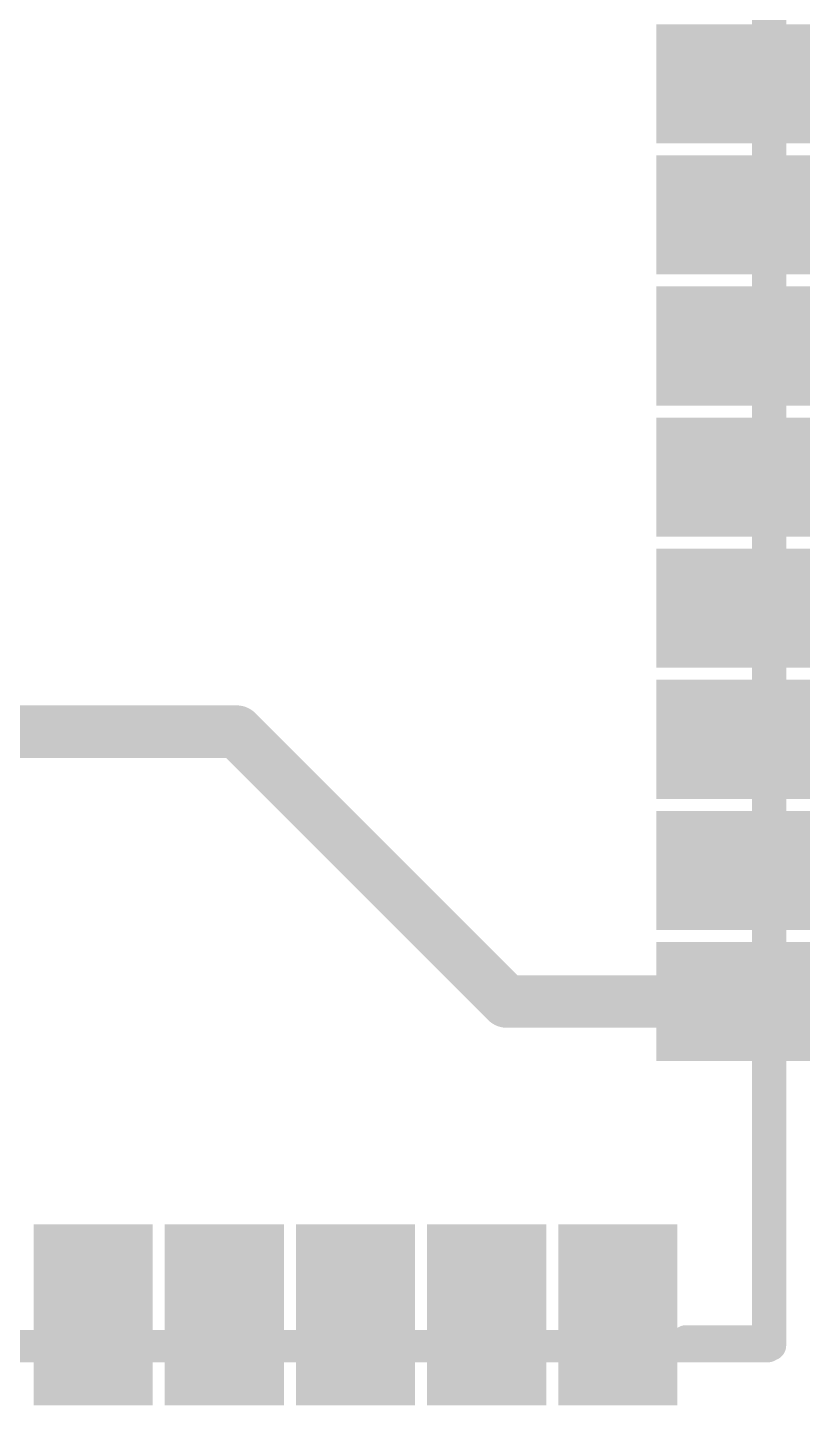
# Model space of a CAD drawing. Header units: inches. Extents: x -21 to 344, y -3 to 240.
# Drawn here: x 20.68 to 28.18, y 11.77 to 25.12 of the extents above; entities that cross this region are included whole.
import ezdxf

# ---------------------------------------------------------------- set-up
doc = ezdxf.new("R2010")
doc.units = ezdxf.units.IN
for name, color, linetype in [('Bottom 3D Body', 216, 'Continuous'), ('Top Component Center', 76, 'Continuous'), ('Top Designator', 56, 'Continuous'), ('Top Layer', 1, 'Continuous'), ('Top Overlay', 2, 'Continuous'), ('Top Paste', 8, 'Continuous'), ('Top Solder', 216, 'Continuous')]:
    doc.layers.add(name, color=color, linetype=linetype)

# ---------------------------------------------------------------- blocks, each defined once
blk = doc.blocks.new('ESP32_WROOM_32E_N4_10')
at = {"layer": 'Top Layer'}
for points in [[(-8, -4.16), (-8, -3.26), (-6.5, -3.26), (-6.5, -4.16)], [(-8, -5.43), (-8, -4.53), (-6.5, -4.53), (-6.5, -5.43)], [(-8, -6.7), (-8, -5.8), (-6.5, -5.8), (-6.5, -6.7)], [(-8, -7.97), (-8, -7.07), (-6.5, -7.07), (-6.5, -7.97)], [(-8, -9.24), (-8, -8.34), (-6.5, -8.34), (-6.5, -9.24)], [(-4.665, -9.29), (-3.765, -9.29), (-3.765, -10.79), (-4.665, -10.79)], [(-3.395, -9.29), (-2.495, -9.29), (-2.495, -10.79), (-3.395, -10.79)], [(-2.125, -9.29), (-1.225, -9.29), (-1.225, -10.79), (-2.125, -10.79)], [(-0.855, -9.29), (0.045, -9.29), (0.045, -10.79), (-0.855, -10.79)], [(0.415, -9.29), (1.315, -9.29), (1.315, -10.79), (0.415, -10.79)], [(1.685, -9.29), (2.585, -9.29), (2.585, -10.79), (1.685, -10.79)], [(2.955, -9.29), (3.855, -9.29), (3.855, -10.79), (2.955, -10.79)], [(4.225, -9.29), (5.125, -9.29), (5.125, -10.79), (4.225, -10.79)]]:
    blk.add_hatch(color=1, dxfattribs=at).paths.add_polyline_path(points)
at = {"layer": 'Top Paste'}
for points in [[(-8.127, -4.287), (-8.127, -3.133), (-6.373, -3.133), (-6.373, -4.287)], [(-8.127, -5.557), (-8.127, -4.403), (-6.373, -4.403), (-6.373, -5.557)], [(-8.127, -6.827), (-8.127, -5.673), (-6.373, -5.673), (-6.373, -6.827)], [(-8.127, -8.097), (-8.127, -6.943), (-6.373, -6.943), (-6.373, -8.097)], [(-8.127, -9.367), (-8.127, -8.213), (-6.373, -8.213), (-6.373, -9.367)], [(-4.792, -9.163), (-3.638, -9.163), (-3.638, -10.917), (-4.792, -10.917)], [(-3.522, -9.163), (-2.368, -9.163), (-2.368, -10.917), (-3.522, -10.917)], [(-2.252, -9.163), (-1.098, -9.163), (-1.098, -10.917), (-2.252, -10.917)], [(-0.982, -9.163), (0.172, -9.163), (0.172, -10.917), (-0.982, -10.917)], [(0.288, -9.163), (1.442, -9.163), (1.442, -10.917), (0.288, -10.917)], [(1.558, -9.163), (2.712, -9.163), (2.712, -10.917), (1.558, -10.917)], [(2.828, -9.163), (3.982, -9.163), (3.982, -10.917), (2.828, -10.917)], [(4.098, -9.163), (5.252, -9.163), (5.252, -10.917), (4.098, -10.917)]]:
    blk.add_hatch(color=8, dxfattribs=at).paths.add_polyline_path(points)
at = {"layer": 'Top Solder'}
for points in [[(-8.05, -4.21), (-8.05, -3.21), (-6.45, -3.21), (-6.45, -4.21)], [(-8.05, -5.48), (-8.05, -4.48), (-6.45, -4.48), (-6.45, -5.48)], [(-8.05, -6.75), (-8.05, -5.75), (-6.45, -5.75), (-6.45, -6.75)], [(-8.05, -8.02), (-8.05, -7.02), (-6.45, -7.02), (-6.45, -8.02)], [(-8.05, -9.29), (-8.05, -8.29), (-6.45, -8.29), (-6.45, -9.29)], [(-4.715, -9.24), (-3.715, -9.24), (-3.715, -10.84), (-4.715, -10.84)], [(-3.445, -9.24), (-2.445, -9.24), (-2.445, -10.84), (-3.445, -10.84)], [(-2.175, -9.24), (-1.175, -9.24), (-1.175, -10.84), (-2.175, -10.84)], [(-0.905, -9.24), (0.095, -9.24), (0.095, -10.84), (-0.905, -10.84)], [(0.365, -9.24), (1.365, -9.24), (1.365, -10.84), (0.365, -10.84)], [(1.635, -9.24), (2.635, -9.24), (2.635, -10.84), (1.635, -10.84)], [(2.905, -9.24), (3.905, -9.24), (3.905, -10.84), (2.905, -10.84)], [(4.175, -9.24), (5.175, -9.24), (5.175, -10.84), (4.175, -10.84)]]:
    blk.add_hatch(color=216, dxfattribs=at).paths.add_polyline_path(points)
at = {"layer": 'Bottom 3D Body'}
for points in [[(-7.56, 15.26, 0.3, 0.3, 0), (-7.56, -10.24, 0.3, 0.3, 0)], [(-7.56, -10.24, 0.3, 0.3, 0), (10.45, -10.24, 0.3, 0.3, 0)]]:
    blk.add_lwpolyline(points, format="xyseb", dxfattribs=at)
blk.add_lwpolyline([(-7.635, -10.24, 0.15, 0.15, 1), (-7.485, -10.24, 0.15, 0.15, 1)], format="xyseb", close=True, dxfattribs=at)
blk.add_lwpolyline([(-7.635, -10.24, 0.15, 0.15, 1), (-7.485, -10.24, 0.15, 0.15, 1)], format="xyseb", close=True, dxfattribs=at)
at = {"layer": 'Top Component Center'}
for points in [[(-7.55, 15.25, 0.3, 0.3, 0), (-7.55, -10.25, 0.3, 0.3, 0)], [(-7.55, -10.25, 0.3, 0.3, 0), (10.46, -10.25, 0.3, 0.3, 0)]]:
    blk.add_lwpolyline(points, format="xyseb", dxfattribs=at)
blk.add_lwpolyline([(-7.625, -10.25, 0.15, 0.15, 1), (-7.475, -10.25, 0.15, 0.15, 1)], format="xyseb", close=True, dxfattribs=at)
blk.add_lwpolyline([(-7.625, -10.25, 0.15, 0.15, 1), (-7.475, -10.25, 0.15, 0.15, 1)], format="xyseb", close=True, dxfattribs=at)
at = {"layer": 'Top Designator'}
for points in [[(-7.545, 15.23, 0.3, 0.3, 0), (-7.545, -10.27, 0.3, 0.3, 0)], [(-7.545, -10.27, 0.3, 0.3, 0), (10.465, -10.27, 0.3, 0.3, 0)]]:
    blk.add_lwpolyline(points, format="xyseb", dxfattribs=at)
blk.add_lwpolyline([(-7.62, -10.27, 0.15, 0.15, 1), (-7.47, -10.27, 0.15, 0.15, 1)], format="xyseb", close=True, dxfattribs=at)
blk.add_lwpolyline([(-7.62, -10.27, 0.15, 0.15, 1), (-7.47, -10.27, 0.15, 0.15, 1)], format="xyseb", close=True, dxfattribs=at)
at = {"layer": 'Top Overlay'}
for points in [[(-7.5, -9.45, 0.3, 0.3, 0), (-7.5, -10.27, 0.3, 0.3, 0)], [(-7.5, -10.27, 0.3, 0.3, 0), (-4.9, -10.27, 0.3, 0.3, 0)]]:
    blk.add_lwpolyline(points, format="xyseb", dxfattribs=at)
for points in [[(-7.575, -9.45, 0.15, 0.15, 1), (-7.425, -9.45, 0.15, 0.15, 1)], [(-7.575, -10.27, 0.15, 0.15, 1), (-7.425, -10.27, 0.15, 0.15, 1)], [(-7.575, -10.27, 0.15, 0.15, 1), (-7.425, -10.27, 0.15, 0.15, 1)], [(-4.975, -10.27, 0.15, 0.15, 1), (-4.825, -10.27, 0.15, 0.15, 1)]]:
    blk.add_lwpolyline(points, format="xyseb", close=True, dxfattribs=at)

msp = doc.modelspace()

# ---------------------------------------------------------------- linework, layer by layer
at = {"layer": 'Top Layer'}
for points in [[(19.7, 18.3, 0.508, 0.508, 0), (22.7, 18.3, 0.508, 0.508, 0)], [(22.7, 18.3, 0.508, 0.508, 0), (25.315, 15.685, 0.508, 0.508, 0)], [(25.315, 15.685, 0.508, 0.508, 0), (27.64, 15.685, 0.508, 0.508, 0)]]:
    msp.add_lwpolyline(points, format="xyseb", dxfattribs=at)
for points in [[(22.573, 18.3, 0.254, 0.254, 1), (22.827, 18.3, 0.254, 0.254, 1)], [(22.573, 18.3, 0.254, 0.254, 1), (22.827, 18.3, 0.254, 0.254, 1)], [(25.188, 15.685, 0.254, 0.254, 1), (25.442, 15.685, 0.254, 0.254, 1)], [(25.188, 15.685, 0.254, 0.254, 1), (25.442, 15.685, 0.254, 0.254, 1)], [(27.513, 15.685, 0.254, 0.254, 1), (27.767, 15.685, 0.254, 0.254, 1)]]:
    msp.add_lwpolyline(points, format="xyseb", close=True, dxfattribs=at)

# ---------------------------------------------------------------- block references
at = {"rotation": 90}
msp.add_blockref('ESP32_WROOM_32E_N4_10', (17.6, 19.9), dxfattribs=at)

doc.saveas('drawing.dxf')
